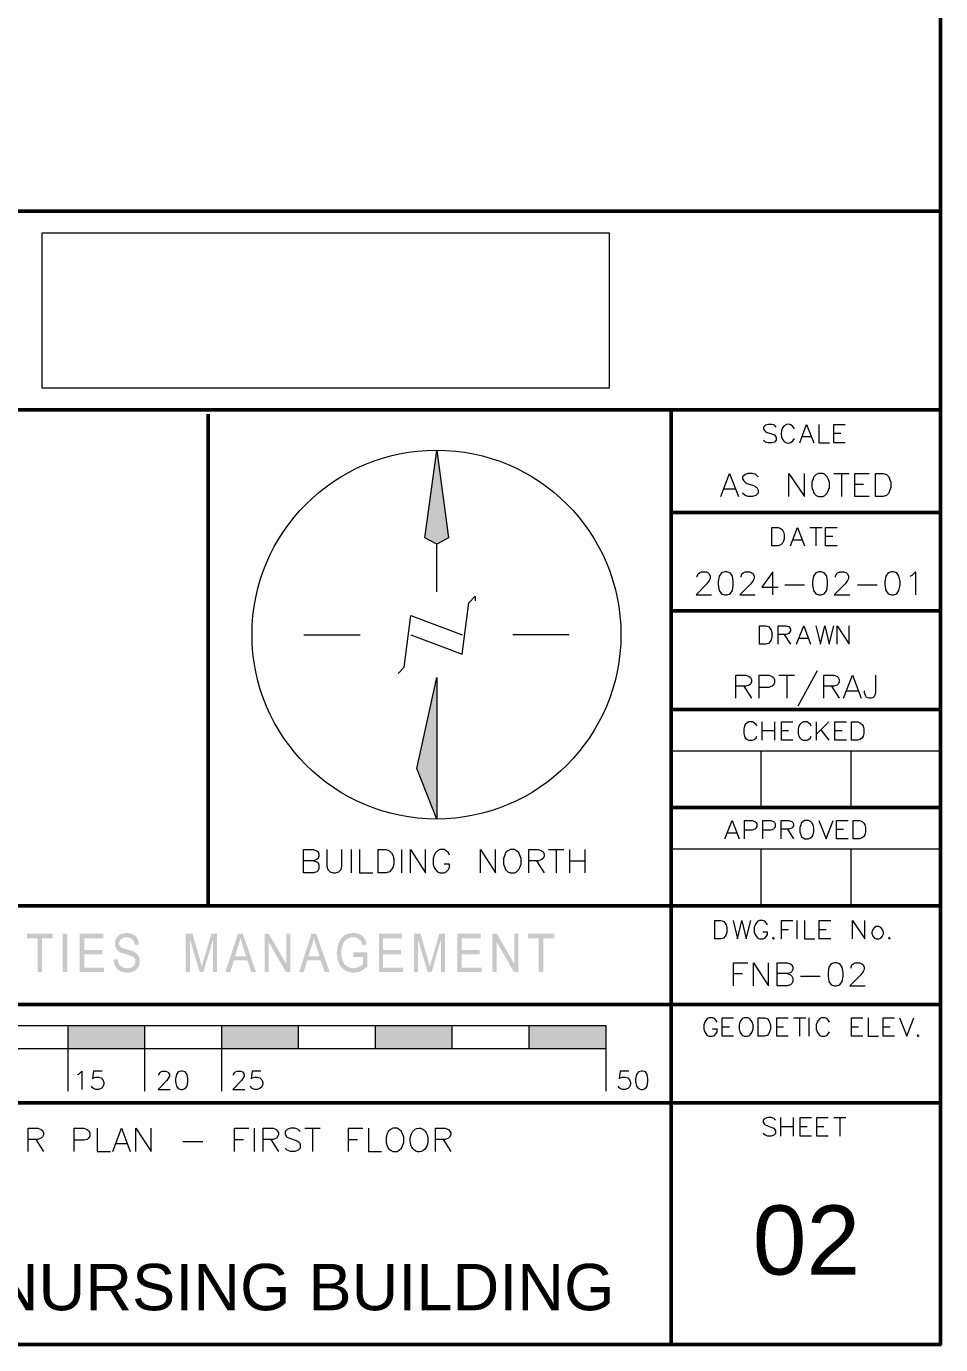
# Model space of a CAD drawing. Header units: millimetres. Extents: x 171 to 6612, y 356 to 4695.
# Drawn here: x 5898 to 6612, y 356 to 1385 of the extents above; entities that cross this region are included whole.
import ezdxf

# ---------------------------------------------------------------- set-up
doc = ezdxf.new("R2010")
doc.units = ezdxf.units.MM
doc.layers.add('walls', color=7, linetype='Continuous')
doc.styles.add('PDF ArialMT', font='arial.ttf')

msp = doc.modelspace()

# ---------------------------------------------------------------- hatches: boundary and pattern name
at = {"layer": 'walls', "transparency": 33554559}
for points in [[(5906.7, 647.2), (5906.7, 673.6), (5898.3, 673.6), (5898.3, 677.1), (5918.4, 677.1), (5918.4, 673.6), (5910, 673.6), (5910, 647.2)], [(5939.6, 647.2), (5939.6, 677.1), (5958.1, 677.1), (5958.1, 673.6), (5943.1, 673.6), (5943.1, 664.5), (5957.2, 664.5), (5957.2, 661), (5943.1, 661), (5943.1, 650.7), (5958.6, 650.7), (5958.6, 647.2)], [(5966.1, 656.8), (5969.3, 657.3), (5969.3, 656.8), (5969.3, 656.3), (5969.6, 655.9), (5969.6, 655.4), (5969.8, 655.2), (5969.8, 654.7), (5970, 654.4), (5970, 654), (5970.3, 653.7), (5970.3, 653.5), (5970.5, 653.3), (5970.7, 653), (5971, 652.6), (5971.2, 652.3), (5971.4, 652.1), (5971.7, 651.9), (5972.2, 651.6), (5972.4, 651.4), (5972.9, 651.2), (5972.9, 651.2), (5973.3, 650.9), (5973.6, 650.9), (5973.8, 650.7), (5974.3, 650.7), (5974.5, 650.5), (5975, 650.5), (5975.2, 650.5), (5975.7, 650.5), (5975.9, 650.2), (5976.4, 650.2), (5976.6, 650.2), (5976.8, 650.2), (5977.3, 650.2), (5977.5, 650.2), (5978, 650.2), (5978.2, 650.5), (5978.7, 650.5), (5978.9, 650.5), (5979.4, 650.7), (5979.6, 650.7), (5979.9, 650.9), (5980.3, 650.9), (5980.6, 651.2), (5981, 651.4), (5981.3, 651.6), (5981.5, 651.9), (5981.7, 652.1), (5982, 652.3), (5982.2, 652.6), (5982.4, 652.8), (5982.7, 653.3), (5982.9, 653.5), (5982.9, 654), (5983.1, 654.2), (5983.1, 654.7), (5983.1, 655.2), (5983.1, 655.4), (5983.1, 655.9), (5983.1, 656.3), (5983.1, 656.6), (5982.9, 657), (5982.7, 657.3), (5982.7, 657.7), (5982.4, 658), (5982.2, 658.2), (5982, 658.4), (5981.7, 658.7), (5981.5, 658.9), (5981.3, 659.1), (5980.8, 659.4), (5980.6, 659.4), (5980.1, 659.6), (5980.1, 659.6), (5979.9, 659.8), (5979.6, 659.8), (5979.4, 660.1), (5979.2, 660.1), (5978.7, 660.1), (5978.5, 660.3), (5978, 660.3), (5977.8, 660.5), (5977.3, 660.5), (5976.8, 660.8), (5976.4, 661), (5975.9, 661), (5975.7, 661), (5975.2, 661.2), (5974.7, 661.5), (5974.3, 661.5), (5973.8, 661.7), (5973.6, 661.7), (5973.1, 661.9), (5972.9, 661.9), (5972.4, 662.2), (5972.2, 662.2), (5971.9, 662.4), (5971.7, 662.4), (5971.2, 662.6), (5971, 662.6), (5971, 662.9), (5970.7, 662.9), (5970.3, 663.1), (5970, 663.3), (5969.8, 663.6), (5969.6, 663.8), (5969.1, 664.3), (5968.9, 664.5), (5968.6, 664.7), (5968.4, 665), (5968.2, 665.2), (5968.2, 665.7), (5967.9, 665.7), (5967.9, 666.1), (5967.7, 666.4), (5967.5, 666.8), (5967.5, 667.3), (5967.2, 667.5), (5967.2, 668), (5967.2, 668.5), (5967.2, 668.7), (5967, 669.2), (5967, 669.4), (5967, 669.9), (5967.2, 670.4), (5967.2, 670.6), (5967.2, 671.1), (5967.2, 671.5), (5967.5, 671.8), (5967.5, 672.2), (5967.7, 672.7), (5967.9, 672.9), (5967.9, 673.4), (5968.2, 673.6), (5968.2, 673.6), (5968.4, 674.1), (5968.6, 674.3), (5968.9, 674.6), (5969.1, 675), (5969.3, 675.3), (5969.6, 675.5), (5969.8, 675.7), (5970, 676), (5970.5, 676.2), (5970.7, 676.4), (5971, 676.7), (5971.4, 676.7), (5971.7, 676.9), (5971.9, 676.9), (5972.4, 677.1), (5972.6, 677.1), (5973.1, 677.4), (5973.3, 677.4), (5973.8, 677.6), (5974, 677.6), (5974.5, 677.6), (5974.7, 677.6), (5975.2, 677.6), (5975.4, 677.8), (5975.9, 677.8), (5976.1, 677.8), (5976.4, 677.8), (5976.8, 677.8), (5977.3, 677.6), (5977.5, 677.6), (5978, 677.6), (5978.2, 677.6), (5978.7, 677.6), (5978.9, 677.4), (5979.4, 677.4), (5979.6, 677.1), (5979.9, 677.1), (5980.3, 677.1), (5980.6, 676.9), (5980.8, 676.7), (5981, 676.7), (5981.5, 676.4), (5981.7, 676.2), (5982, 676.2), (5982.4, 676), (5982.7, 675.7), (5982.9, 675.5), (5983.1, 675.3), (5983.4, 674.8), (5983.6, 674.6), (5983.8, 674.3), (5984.1, 674.1), (5984.3, 673.6), (5984.3, 673.6), (5984.5, 673.2), (5984.8, 672.9), (5985, 672.5), (5985, 672), (5985.3, 671.8), (5985.3, 671.3), (5985.5, 671.1), (5985.5, 670.6), (5985.5, 670.1), (5985.5, 669.7), (5985.7, 669.4), (5985.7, 669), (5985.7, 668.7), (5982.4, 668.5), (5982.4, 669), (5982.2, 669.4), (5982.2, 669.9), (5982.2, 670.1), (5982, 670.6), (5982, 671.1), (5981.7, 671.3), (5981.5, 671.8), (5981.3, 672), (5981, 672.2), (5981, 672.5), (5980.8, 672.7), (5980.6, 672.7), (5980.3, 672.9), (5980.1, 673.2), (5979.9, 673.4), (5979.6, 673.6), (5979.4, 673.6), (5979.2, 673.9), (5978.7, 673.9), (5978.5, 674.1), (5978, 674.1), (5977.8, 674.1), (5977.3, 674.1), (5976.8, 674.3), (5976.6, 674.3), (5976.1, 674.3), (5975.9, 674.3), (5975.4, 674.3), (5975, 674.1), (5974.5, 674.1), (5974.3, 674.1), (5973.8, 674.1), (5973.6, 673.9), (5973.1, 673.9), (5972.9, 673.6), (5972.6, 673.6), (5972.4, 673.4), (5972.2, 673.2), (5971.9, 672.9), (5971.7, 672.9), (5971.4, 672.7), (5971.2, 672.5), (5971, 672), (5970.7, 671.8), (5970.7, 671.3), (5970.5, 671.1), (5970.5, 670.6), (5970.3, 670.4), (5970.3, 669.9), (5970.3, 669.7), (5970.3, 669.4), (5970.5, 669), (5970.5, 668.5), (5970.7, 668.3), (5970.7, 667.8), (5971, 667.5), (5971.2, 667.3), (5971.4, 667.1), (5971.4, 666.8), (5971.7, 666.8), (5971.9, 666.6), (5972.2, 666.6), (5972.4, 666.4), (5972.6, 666.4), (5972.9, 666.1), (5973.1, 665.9), (5973.6, 665.9), (5973.8, 665.7), (5974.3, 665.7), (5974.7, 665.4), (5975.2, 665.2), (5975.7, 665.2), (5976.1, 665), (5976.4, 665), (5976.8, 664.7), (5977.3, 664.7), (5977.8, 664.5), (5978.2, 664.5), (5978.7, 664.3), (5979.2, 664.3), (5979.4, 664), (5979.9, 664), (5980.1, 663.8), (5980.3, 663.8), (5980.8, 663.6), (5981, 663.6), (5981.3, 663.3), (5981.5, 663.3), (5981.7, 663.1), (5982, 663.1), (5982, 663.1), (5982.4, 662.9), (5982.7, 662.6), (5983.1, 662.4), (5983.4, 662.2), (5983.6, 661.9), (5984.1, 661.7), (5984.3, 661.5), (5984.5, 661.2), (5984.8, 661), (5985, 660.5), (5985.3, 660.3), (5985.3, 660.1), (5985.5, 660.1), (5985.5, 659.6), (5985.7, 659.4), (5986, 658.9), (5986, 658.7), (5986.2, 658.2), (5986.2, 657.7), (5986.2, 657.5), (5986.4, 657), (5986.4, 656.6), (5986.4, 656.1), (5986.4, 655.9), (5986.4, 655.6), (5986.4, 655.4), (5986.4, 654.9), (5986.4, 654.4), (5986.2, 654.2), (5986.2, 653.7), (5986.2, 653.3), (5986, 653), (5986, 652.6), (5985.7, 652.1), (5985.5, 651.9), (5985.5, 651.4), (5985.3, 651.2), (5985, 650.9), (5984.8, 650.5), (5984.5, 650.2), (5984.5, 650), (5984.1, 649.8), (5983.8, 649.3), (5983.6, 649.1), (5983.4, 648.8), (5983.1, 648.6), (5982.9, 648.4), (5982.4, 648.1), (5982.2, 648.1), (5982, 647.9), (5981.5, 647.7), (5981.3, 647.7), (5981, 647.4), (5980.6, 647.4), (5980.3, 647.2), (5980.1, 647.2), (5979.6, 647), (5979.4, 647), (5978.9, 647), (5978.7, 646.7), (5978.2, 646.7), (5978, 646.7), (5977.5, 646.7), (5977.3, 646.7), (5977.1, 646.7), (5976.6, 646.7), (5976.1, 646.7), (5975.9, 646.7), (5975.4, 646.7), (5975, 646.7), (5974.7, 647), (5974.3, 647), (5974, 647), (5973.6, 647), (5973.3, 647.2), (5973.1, 647.2), (5972.6, 647.4), (5972.4, 647.4), (5972.2, 647.4), (5971.7, 647.7), (5971.4, 647.9), (5971.2, 647.9), (5971, 648.1), (5970.5, 648.4), (5970.3, 648.6), (5970, 648.6), (5969.6, 648.8), (5969.3, 649.1), (5969.1, 649.3), (5968.9, 649.8), (5968.6, 650), (5968.4, 650.2), (5968.2, 650.5), (5967.9, 650.9), (5967.7, 651.2), (5967.5, 651.4), (5967.5, 651.9), (5967.2, 652.1), (5967, 652.6), (5966.8, 652.8), (5966.8, 653.3), (5966.5, 653.7), (5966.5, 654), (5966.5, 654.4), (5966.3, 654.9), (5966.3, 655.2), (5966.3, 655.6), (5966.1, 656.1), (5966.1, 656.6), (5966.1, 656.8)], [(6022.4, 647.2), (6022.4, 677.1), (6027.6, 677.1), (6033.7, 656.1), (6033.7, 655.4), (6033.9, 654.9), (6034.1, 654.4), (6034.1, 654), (6034.4, 653.7), (6034.4, 653.3), (6034.6, 652.8), (6034.6, 652.6), (6034.6, 652.1), (6034.8, 651.9), (6034.8, 651.6), (6034.8, 651.6), (6034.8, 651.9), (6035.1, 652.1), (6035.1, 652.3), (6035.1, 652.8), (6035.3, 653), (6035.3, 653.5), (6035.5, 654), (6035.5, 654.4), (6035.8, 654.9), (6035.8, 655.4), (6036, 655.9), (6036.2, 656.3), (6036.2, 656.3), (6042.3, 677.1), (6046.8, 677.1), (6046.8, 647.2), (6043.5, 647.2), (6043.5, 672.5), (6036.2, 647.2), (6033.2, 647.2), (6025.7, 672.7), (6025.7, 647.2)], [(6084, 647.2), (6084, 677.1), (6087.2, 677.1), (6100.8, 653.7), (6100.8, 677.1), (6104.1, 677.1), (6104.1, 647.2), (6100.6, 647.2), (6087, 670.8), (6087, 647.2)], [(6153.2, 658.9), (6153.2, 662.6), (6164, 662.6), (6164, 651.4), (6163.7, 651.2), (6163.5, 650.9), (6163, 650.7), (6162.8, 650.5), (6162.6, 650.2), (6162.3, 650), (6161.9, 649.8), (6161.6, 649.5), (6161.4, 649.3), (6160.9, 649.1), (6160.7, 648.8), (6160.5, 648.6), (6160, 648.6), (6159.8, 648.4), (6159.5, 648.1), (6159.1, 648.1), (6158.8, 647.9), (6158.6, 647.7), (6158.1, 647.7), (6157.9, 647.4), (6157.4, 647.4), (6157.2, 647.2), (6157, 647.2), (6156.5, 647.2), (6156.3, 647), (6155.8, 647), (6155.5, 647), (6155.1, 646.7), (6154.8, 646.7), (6154.4, 646.7), (6154.1, 646.7), (6153.7, 646.7), (6153.4, 646.7), (6153, 646.7), (6152.7, 646.7), (6152.3, 646.7), (6152, 646.7), (6151.6, 646.7), (6151.3, 647), (6150.9, 647), (6150.6, 647), (6150.2, 647.2), (6149.9, 647.2), (6149.5, 647.2), (6149.2, 647.4), (6149, 647.4), (6148.5, 647.7), (6148.3, 647.7), (6147.8, 647.9), (6147.6, 648.1), (6147.4, 648.1), (6147.1, 648.4), (6146.7, 648.6), (6146.7, 648.6), (6146.4, 648.8), (6146, 649.1), (6145.7, 649.3), (6145.5, 649.5), (6145, 649.8), (6144.8, 650), (6144.6, 650.2), (6144.3, 650.5), (6144.1, 650.7), (6143.9, 650.9), (6143.6, 651.4), (6143.4, 651.6), (6143.2, 651.9), (6142.9, 652.3), (6142.7, 652.6), (6142.5, 653), (6142.5, 653.3), (6142.2, 653.7), (6142, 654), (6142, 654), (6141.7, 654.4), (6141.7, 654.9), (6141.5, 655.2), (6141.5, 655.6), (6141.3, 655.9), (6141.3, 656.3), (6141, 656.8), (6141, 657), (6140.8, 657.5), (6140.8, 658), (6140.8, 658.2), (6140.6, 658.7), (6140.6, 659.1), (6140.6, 659.4), (6140.6, 659.8), (6140.6, 660.3), (6140.3, 660.8), (6140.3, 661.2), (6140.3, 661.7), (6140.3, 661.9), (6140.3, 662.2), (6140.3, 662.6), (6140.3, 662.9), (6140.3, 663.3), (6140.6, 663.8), (6140.6, 664.3), (6140.6, 664.5), (6140.6, 665), (6140.6, 665.4), (6140.8, 665.9), (6140.8, 666.1), (6140.8, 666.6), (6141, 667.1), (6141, 667.3), (6141, 667.8), (6141.3, 668.3), (6141.3, 668.5), (6141.5, 669), (6141.5, 669.4), (6141.7, 669.7), (6142, 670.1), (6142, 670.4), (6142.2, 670.6), (6142.2, 671.1), (6142.5, 671.5), (6142.7, 671.8), (6142.9, 672.2), (6143.2, 672.5), (6143.4, 672.7), (6143.6, 673.2), (6143.6, 673.4), (6143.9, 673.6), (6144.3, 674.1), (6144.6, 674.3), (6144.8, 674.6), (6145, 674.8), (6145.3, 675), (6145.5, 675.3), (6145.7, 675.5), (6146.2, 675.7), (6146.4, 676), (6146.4, 676), (6146.7, 676.2), (6147.1, 676.2), (6147.4, 676.4), (6147.6, 676.7), (6148.1, 676.7), (6148.3, 676.9), (6148.5, 676.9), (6149, 677.1), (6149.2, 677.1), (6149.7, 677.4), (6149.9, 677.4), (6150.2, 677.4), (6150.6, 677.6), (6150.9, 677.6), (6151.3, 677.6), (6151.8, 677.6), (6152, 677.6), (6152.5, 677.8), (6152.7, 677.8), (6153.2, 677.8), (6153.4, 677.8), (6153.9, 677.8), (6154.4, 677.6), (6154.6, 677.6), (6155.1, 677.6), (6155.3, 677.6), (6155.8, 677.6), (6156, 677.4), (6156.5, 677.4), (6156.7, 677.4), (6157, 677.1), (6157.4, 677.1), (6157.7, 676.9), (6158.1, 676.9), (6158.1, 676.7), (6158.6, 676.4), (6158.8, 676.4), (6159.3, 676.2), (6159.5, 676), (6159.8, 675.7), (6160.2, 675.5), (6160.5, 675.3), (6160.7, 675), (6160.9, 674.8), (6161.2, 674.6), (6161.4, 674.1), (6161.6, 673.9), (6161.6, 673.9), (6161.9, 673.4), (6162.1, 673.2), (6162.3, 672.9), (6162.3, 672.5), (6162.6, 672.2), (6162.8, 671.8), (6162.8, 671.5), (6163, 671.1), (6163, 670.6), (6163.3, 670.4), (6163.3, 669.9), (6163.5, 669.4), (6163.5, 669), (6163.7, 669), (6160.5, 667.8), (6160.5, 668.3), (6160.2, 668.7), (6160.2, 669.2), (6160, 669.7), (6160, 669.9), (6159.8, 670.4), (6159.5, 670.6), (6159.5, 671.1), (6159.3, 671.3), (6159.1, 671.5), (6159.1, 671.8), (6158.8, 672), (6158.6, 672.2), (6158.1, 672.5), (6157.9, 672.7), (6157.7, 672.9), (6157.4, 673.2), (6157, 673.4), (6156.7, 673.6), (6156.5, 673.6), (6156, 673.9), (6155.8, 673.9), (6155.3, 674.1), (6155.1, 674.1), (6154.8, 674.3), (6154.4, 674.3), (6154.1, 674.3), (6153.7, 674.3), (6153.2, 674.3), (6153.2, 674.3), (6152.7, 674.3), (6152.5, 674.3), (6152, 674.3), (6151.6, 674.3), (6151.3, 674.1), (6150.9, 674.1), (6150.6, 674.1), (6150.4, 673.9), (6149.9, 673.9), (6149.7, 673.9), (6149.5, 673.6), (6149.2, 673.6), (6148.8, 673.4), (6148.5, 673.2), (6148.3, 672.9), (6147.8, 672.7), (6147.6, 672.5), (6147.4, 672.2), (6147.1, 672), (6146.9, 671.8), (6146.7, 671.5), (6146.4, 671.3), (6146.2, 671.1), (6146, 670.6), (6145.7, 670.4), (6145.7, 670.1), (6145.5, 669.7), (6145.3, 669.4), (6145, 669), (6145, 668.5), (6144.8, 668.5), (6144.8, 668), (6144.6, 667.5), (6144.6, 667.3), (6144.3, 666.8), (6144.3, 666.4), (6144.3, 666.1), (6144.1, 665.7), (6144.1, 665.2), (6144.1, 665), (6144.1, 664.5), (6143.9, 664), (6143.9, 663.6), (6143.9, 663.1), (6143.9, 662.9), (6143.9, 662.4), (6143.9, 661.9), (6143.9, 661.5), (6143.9, 661), (6143.9, 660.5), (6144.1, 660.1), (6144.1, 659.6), (6144.1, 659.1), (6144.1, 658.9), (6144.3, 658.4), (6144.3, 658), (6144.3, 657.7), (6144.6, 657.3), (6144.6, 657), (6144.8, 656.6), (6144.8, 656.3), (6145, 655.9), (6145, 655.6), (6145.3, 655.2), (6145.5, 654.9), (6145.7, 654.4), (6145.7, 654.2), (6146, 654), (6146.2, 653.5), (6146.4, 653.3), (6146.7, 653), (6146.9, 652.8), (6147.4, 652.6), (6147.6, 652.3), (6147.8, 652.1), (6148.1, 651.9), (6148.5, 651.6), (6148.5, 651.6), (6148.8, 651.4), (6149.2, 651.2), (6149.5, 651.2), (6149.7, 650.9), (6150.2, 650.9), (6150.4, 650.7), (6150.9, 650.7), (6151.1, 650.5), (6151.6, 650.5), (6151.8, 650.5), (6152, 650.5), (6152.5, 650.2), (6152.7, 650.2), (6153.2, 650.2), (6153.2, 650.2), (6153.7, 650.2), (6153.9, 650.2), (6154.4, 650.5), (6154.6, 650.5), (6155.1, 650.5), (6155.3, 650.5), (6155.8, 650.7), (6156, 650.7), (6156.3, 650.9), (6156.7, 650.9), (6157, 651.2), (6157.4, 651.2), (6157.4, 651.4), (6157.9, 651.4), (6158.4, 651.6), (6158.6, 651.9), (6159.1, 652.1), (6159.3, 652.3), (6159.5, 652.6), (6160, 652.8), (6160.2, 652.8), (6160.5, 653), (6160.7, 653.3), (6160.7, 653.5), (6160.7, 658.9)], [(6173.1, 647.2), (6173.1, 677.1), (6191.3, 677.1), (6191.3, 673.6), (6176.4, 673.6), (6176.4, 664.5), (6190.4, 664.5), (6190.4, 661), (6176.4, 661), (6176.4, 650.7), (6192, 650.7), (6192, 647.2)], [(6200.5, 647.2), (6200.5, 677.1), (6205.6, 677.1), (6211.7, 656.1), (6211.7, 655.4), (6211.9, 654.9), (6211.9, 654.4), (6212.2, 654), (6212.2, 653.7), (6212.4, 653.3), (6212.4, 652.8), (6212.6, 652.6), (6212.6, 652.1), (6212.6, 651.9), (6212.9, 651.6), (6212.9, 651.6), (6212.9, 651.9), (6213.1, 652.1), (6213.1, 652.3), (6213.1, 652.8), (6213.3, 653), (6213.3, 653.5), (6213.6, 654), (6213.6, 654.4), (6213.8, 654.9), (6213.8, 655.4), (6214, 655.9), (6214.3, 656.3), (6214.3, 656.3), (6220.3, 677.1), (6224.8, 677.1), (6224.8, 647.2), (6221.5, 647.2), (6221.5, 672.5), (6214.3, 647.2), (6211.2, 647.2), (6203.7, 672.7), (6203.7, 647.2)], [(6234.4, 647.2), (6234.4, 677.1), (6252.6, 677.1), (6252.6, 673.6), (6237.7, 673.6), (6237.7, 664.5), (6251.7, 664.5), (6251.7, 661), (6237.7, 661), (6237.7, 650.7), (6253.3, 650.7), (6253.3, 647.2)], [(6261.8, 647.2), (6261.8, 677.1), (6265.3, 677.1), (6278.8, 653.7), (6278.8, 677.1), (6281.9, 677.1), (6281.9, 647.2), (6278.6, 647.2), (6265, 670.8), (6265, 647.2)], [(6298, 647.2), (6298, 673.6), (6289.6, 673.6), (6289.6, 677.1), (6310, 677.1), (6310, 673.6), (6301.5, 673.6), (6301.5, 647.2)]]:
    msp.add_hatch(color=256, dxfattribs=at).paths.add_polyline_path(points)
h = msp.add_hatch(color=256, dxfattribs=at)
h.paths.add_polyline_path([(6053.3, 647.2), (6063.1, 677.1), (6066.9, 677.1), (6077.2, 647.2), (6073.4, 647.2), (6070.4, 656.3), (6059.9, 656.3), (6057.1, 647.2)], flags=0)
h.paths.add_polyline_path([(6060.8, 659.6), (6069.5, 659.6), (6066.7, 667.8), (6066.7, 668.3), (6066.4, 668.7), (6066.4, 669.2), (6066.2, 669.7), (6066, 670.1), (6066, 670.6), (6065.7, 671.1), (6065.7, 671.3), (6065.5, 671.8), (6065.5, 672), (6065.5, 672.5), (6065.3, 672.9), (6065.3, 673.2), (6065, 673.4), (6065, 673.9), (6065, 674.1), (6064.8, 673.6), (6064.8, 673.4), (6064.8, 672.9), (6064.6, 672.5), (6064.6, 672), (6064.6, 671.8), (6064.3, 671.3), (6064.3, 670.8), (6064.1, 670.6), (6064.1, 670.1), (6064.1, 669.7), (6063.9, 669.2), (6063.9, 669), (6063.6, 668.5), (6063.6, 668.3)], flags=0)
h = msp.add_hatch(color=256, dxfattribs=at)
h.paths.add_polyline_path([(6110.9, 647.2), (6120.5, 677.1), (6124.2, 677.1), (6134.7, 647.2), (6130.8, 647.2), (6127.7, 656.3), (6117.2, 656.3), (6114.4, 647.2)], flags=0)
h.paths.add_polyline_path([(6118.1, 659.6), (6126.8, 659.6), (6124.2, 667.8), (6124, 668.3), (6123.7, 668.7), (6123.7, 669.2), (6123.5, 669.7), (6123.5, 670.1), (6123.3, 670.6), (6123.3, 671.1), (6123, 671.3), (6123, 671.8), (6122.8, 672), (6122.8, 672.5), (6122.6, 672.9), (6122.6, 673.2), (6122.6, 673.4), (6122.3, 673.9), (6122.3, 674.1), (6122.3, 673.6), (6122.1, 673.4), (6122.1, 672.9), (6122.1, 672.5), (6121.9, 672), (6121.9, 671.8), (6121.6, 671.3), (6121.6, 670.8), (6121.6, 670.6), (6121.4, 670.1), (6121.4, 669.7), (6121.2, 669.2), (6121.2, 669), (6120.9, 668.5), (6120.9, 668.3)], flags=0)

# ---------------------------------------------------------------- linework, layer by layer
at = {"layer": 'walls', "lineweight": 50}
for points in [[(6611.5, 356.4), (6611.7, 4694.6), (171.3, 4694.9), (171.3, 356.6)], [(6611.5, 1241.1), (5651.5, 1241.1), (5651.5, 356.4), (6611.5, 356.4)]]:
    msp.add_lwpolyline(points, close=True, dxfattribs=at)
for points in [[(5651.5, 1241.1), (6611.5, 1241.1)], [(5651.5, 1086.2), (6611.5, 1086.2)], [(6039.8, 1082.7), (6039.8, 698.9)], [(6401.4, 1086.2), (6401.4, 356.4)], [(6611.5, 1006), (6401.4, 1006)], [(6611.5, 929.3), (6401.4, 929.3)], [(6611.5, 852.3), (6401.4, 852.3)], [(6611.5, 775.6), (6401.4, 775.6)], [(6611.5, 698.9), (5651.5, 698.9)], [(6611.5, 621.9), (6401.4, 621.9), (5651.5, 621.9)], [(6611.5, 545.2), (5651.5, 545.2)]]:
    msp.add_lwpolyline(points, dxfattribs=at)
at = {"layer": 'walls', "color": 7, "lineweight": 5, "true_color": 0xfafafa}
msp.add_lwpolyline([(5910.2, 1103.1), (5910.2, 1224.2), (6352.8, 1224.2), (6352.8, 1103.1)], close=True, dxfattribs=at)
at = {"layer": 'walls', "lineweight": 9}
for points in [[(6483.3, 1072.7), (6481.9, 1074.1), (6479.8, 1074.8), (6477, 1074.8), (6474.9, 1074.1), (6473.5, 1072.7), (6473.5, 1071.3), (6474.2, 1069.9), (6474.9, 1069.2), (6476.3, 1068.5), (6480.5, 1067.1), (6481.9, 1066.6), (6482.6, 1065.9), (6483.3, 1064.5), (6483.3, 1062.4), (6481.9, 1061), (6479.8, 1060.3), (6477, 1060.3), (6474.9, 1061), (6473.5, 1062.4)], [(6501.8, 1060.3), (6507.1, 1074.8), (6512.8, 1060.3)], [(6516.7, 1074.8), (6516.7, 1060.3), (6524.9, 1060.3)], [(6537.3, 1060.3), (6528.4, 1060.3), (6528.4, 1074.8), (6537.3, 1074.8)], [(6503.6, 1065.2), (6510.7, 1065.2)], [(6528.4, 1067.8), (6533.8, 1067.8)], [(6494.5, 980), (6499.9, 994.3), (6505.5, 980)], [(6509.5, 994.3), (6519.1, 994.3)], [(6514.4, 994.3), (6514.4, 980)], [(6530.8, 980), (6521.9, 980), (6521.9, 994.3), (6530.8, 994.3)], [(6496.6, 984.7), (6503.4, 984.7)], [(6521.9, 987.5), (6527.5, 987.5)], [(6484.9, 903.3), (6484.9, 917.6), (6491, 917.6), (6493.1, 916.9), (6493.8, 916.2), (6494.5, 914.8), (6494.5, 913.6), (6493.8, 912.2), (6493.1, 911.5), (6491, 910.8), (6484.9, 910.8)], [(6499.2, 903.3), (6504.8, 917.6), (6510.2, 903.3)], [(6514.4, 917.6), (6517.9, 903.3), (6521.2, 917.6), (6524.7, 903.3), (6528.2, 917.6)], [(6530.8, 903.3), (6530.8, 917.6), (6540.4, 903.3), (6540.4, 917.6)], [(6489.6, 910.8), (6494.5, 903.3)], [(6501.3, 908), (6508.1, 908)], [(6468.3, 839.2), (6467.6, 840.4), (6466.2, 841.8), (6464.8, 842.5), (6462, 842.5), (6460.6, 841.8), (6459.2, 840.4), (6458.5, 839.2), (6458, 837.1), (6458, 833.6), (6458.5, 831.5), (6459.2, 830.1), (6460.6, 828.9), (6462, 828.2), (6464.8, 828.2), (6466.2, 828.9), (6467.6, 830.1), (6468.3, 831.5)], [(6472.3, 828.2), (6472.3, 842.5)], [(6472.3, 835.7), (6481.9, 835.7)], [(6481.9, 842.5), (6481.9, 828.2)], [(6496.4, 828.2), (6487.5, 828.2), (6487.5, 842.5), (6496.4, 842.5)], [(6487.5, 835.7), (6492.9, 835.7)], [(6510.7, 839.2), (6510, 840.4), (6508.6, 841.8), (6507.4, 842.5), (6504.6, 842.5), (6503.2, 841.8), (6501.8, 840.4), (6501.1, 839.2), (6500.4, 837.1), (6500.4, 833.6), (6501.1, 831.5), (6501.8, 830.1), (6503.2, 828.9), (6504.6, 828.2), (6507.4, 828.2), (6508.6, 828.9), (6510, 830.1), (6510.7, 831.5)], [(6514.9, 828.2), (6514.9, 842.5)], [(6524.5, 842.5), (6514.9, 832.9)], [(6518.1, 836.4), (6524.5, 828.2)], [(6538.3, 828.2), (6529.1, 828.2), (6529.1, 842.5), (6538.3, 842.5)], [(6529.1, 835.7), (6534.7, 835.7)], [(6611.5, 819.8), (6401.4, 819.8)], [(6471.4, 819.8), (6471.4, 775.6)], [(6541.5, 819.8), (6541.5, 775.6)], [(6443.3, 751.3), (6448.9, 765.5), (6454.3, 751.3)], [(6458.5, 751.3), (6458.5, 765.5), (6464.6, 765.5), (6466.7, 764.8), (6467.4, 764.1), (6468.1, 763), (6468.1, 760.9), (6467.4, 759.5), (6466.7, 758.8), (6464.6, 758), (6458.5, 758)], [(6473, 751.3), (6473, 765.5), (6479.1, 765.5), (6481.2, 764.8), (6481.9, 764.1), (6482.6, 763), (6482.6, 760.9), (6481.9, 759.5), (6481.2, 758.8), (6479.1, 758), (6473, 758)], [(6487.3, 751.3), (6487.3, 765.5), (6493.3, 765.5), (6495.5, 764.8), (6496.2, 764.1), (6496.9, 763), (6496.9, 761.6), (6496.2, 760.2), (6495.5, 759.5), (6493.3, 758.8), (6487.3, 758.8)], [(6516.7, 765.5), (6522.4, 751.3), (6527.7, 765.5)], [(6539.4, 751.3), (6530.5, 751.3), (6530.5, 765.5), (6539.4, 765.5)], [(6445.4, 755.9), (6452.4, 755.9)], [(6492.2, 758.8), (6496.9, 751.3)], [(6530.5, 758.8), (6535.9, 758.8)], [(6611.5, 743.1), (6401.4, 743.1)], [(6471.4, 743.1), (6471.4, 698.9)], [(6541.5, 743.1), (6541.5, 698.9)], [(6449.6, 687.6), (6453.1, 673.1), (6456.6, 687.6), (6459.9, 673.1), (6463.4, 687.6)], [(6476.5, 684.1), (6475.8, 685.5), (6474.4, 686.9), (6473, 687.6), (6470.2, 687.6), (6469, 686.9), (6467.6, 685.5), (6466.9, 684.1), (6466.2, 682), (6466.2, 678.5), (6466.9, 676.6), (6467.6, 675.2), (6469, 673.8), (6470.2, 673.1), (6473, 673.1), (6474.4, 673.8), (6475.8, 675.2), (6476.5, 676.6), (6476.5, 678.5), (6473, 678.5)], [(6487.5, 673.1), (6487.5, 687.6), (6496.4, 687.6)], [(6487.5, 680.6), (6492.9, 680.6)], [(6499.7, 673.1), (6499.7, 687.6)], [(6505.3, 687.6), (6505.3, 673.1), (6513.5, 673.1)], [(6525.9, 673.1), (6517, 673.1), (6517, 687.6), (6525.9, 687.6)], [(6517, 680.6), (6522.4, 680.6)], [(6542.9, 673.1), (6542.9, 687.6), (6552.5, 673.1), (6552.5, 687.6)], [(6481.2, 674.5), (6480.5, 673.8), (6481.2, 673.1), (6481.9, 673.8)], [(6571.7, 674.5), (6571, 673.8), (6571.7, 673.1), (6572.4, 673.8)], [(6437.2, 608.1), (6436.5, 609.5), (6435.1, 610.9), (6433.7, 611.6), (6430.9, 611.6), (6429.5, 610.9), (6428.3, 609.5), (6427.6, 608.1), (6426.9, 606), (6426.9, 602.7), (6427.6, 600.6), (6428.3, 599.2), (6429.5, 597.8), (6430.9, 597.1), (6433.7, 597.1), (6435.1, 597.8), (6436.5, 599.2), (6437.2, 600.6), (6437.2, 602.7), (6433.7, 602.7)], [(6450.1, 597.1), (6441.2, 597.1), (6441.2, 611.6), (6450.1, 611.6)], [(6492.6, 597.1), (6483.8, 597.1), (6483.8, 611.6), (6492.6, 611.6)], [(6496.9, 611.6), (6506.4, 611.6)], [(6501.5, 611.6), (6501.5, 597.1)], [(6509, 597.1), (6509, 611.6)], [(6524.9, 608.1), (6524.2, 609.5), (6522.8, 610.9), (6521.4, 611.6), (6518.6, 611.6), (6517.4, 610.9), (6516, 609.5), (6515.3, 608.1), (6514.6, 606), (6514.6, 602.7), (6515.3, 600.6), (6516, 599.2), (6517.4, 597.8), (6518.6, 597.1), (6521.4, 597.1), (6522.8, 597.8), (6524.2, 599.2), (6524.9, 600.6)], [(6550.9, 597.1), (6542, 597.1), (6542, 611.6), (6550.9, 611.6)], [(6555.1, 611.6), (6555.1, 597.1), (6563.3, 597.1)], [(6575.7, 597.1), (6566.8, 597.1), (6566.8, 611.6), (6575.7, 611.6)], [(6579.7, 611.6), (6585.3, 597.1), (6590.7, 611.6)], [(5750.2, 554.3), (5750.2, 605.5), (6350.2, 605.5), (6350.2, 554.3)], [(5930.3, 605.5), (5930.3, 554.3)], [(5990.2, 605.5), (5990.2, 554.3)], [(6050.3, 605.5), (6050.3, 554.3)], [(6110.2, 605.5), (6110.2, 587.5)], [(6170.3, 605.5), (6170.3, 587.5)], [(6230.2, 605.5), (6230.2, 587.5)], [(6290.3, 605.5), (6290.3, 587.5)], [(6441.2, 604.6), (6446.8, 604.6)], [(6483.8, 604.6), (6489.1, 604.6)], [(6542, 604.6), (6547.6, 604.6)], [(6566.8, 604.6), (6572.2, 604.6)], [(6594.2, 598.5), (6593.5, 597.8), (6594.2, 597.1), (6594.9, 597.8)], [(5750.2, 587.5), (6350.2, 587.5)], [(5937.8, 567.2), (5939.2, 567.9), (5941.1, 570), (5941.1, 555.7)], [(5957, 570), (5950.2, 570), (5949.5, 563.9), (5950.2, 564.6), (5952.1, 565.3), (5954.2, 565.3), (5956.3, 564.6), (5957.7, 563.2), (5958.4, 561.1), (5958.4, 559.7), (5957.7, 557.6), (5956.3, 556.4), (5954.2, 555.7), (5952.1, 555.7), (5950.2, 556.4), (5949.5, 556.9), (5948.8, 558.3)], [(6001.4, 566.7), (6001.4, 567.2), (6002.1, 568.6), (6002.8, 569.3), (6004, 570), (6006.8, 570), (6008.2, 569.3), (6008.9, 568.6), (6009.6, 567.2), (6009.6, 566), (6008.9, 564.6), (6007.5, 562.5), (6000.7, 555.7), (6010.3, 555.7)], [(6059.7, 566.7), (6059.7, 567.2), (6060.4, 568.6), (6061.1, 569.3), (6062.5, 570), (6065.3, 570), (6066.7, 569.3), (6067.1, 568.6), (6067.9, 567.2), (6067.9, 566), (6067.1, 564.6), (6066, 562.5), (6059, 555.7), (6068.6, 555.7)], [(6081, 570), (6074.2, 570), (6073.5, 563.9), (6074.2, 564.6), (6076.3, 565.3), (6078.1, 565.3), (6080.2, 564.6), (6081.7, 563.2), (6082.4, 561.1), (6082.4, 559.7), (6081.7, 557.6), (6080.2, 556.4), (6078.1, 555.7), (6076.3, 555.7), (6074.2, 556.4), (6073.5, 556.9), (6072.8, 558.3)], [(6368.2, 570), (6361.4, 570), (6360.7, 563.9), (6361.4, 564.6), (6363.3, 565.3), (6365.4, 565.3), (6367.5, 564.6), (6368.9, 563.2), (6369.6, 561.1), (6369.6, 559.7), (6368.9, 557.6), (6367.5, 556.4), (6365.4, 555.7), (6363.3, 555.7), (6361.4, 556.4), (6360.7, 556.9), (6360, 558.3)], [(6482.8, 531.6), (6481.4, 533), (6479.3, 533.7), (6476.7, 533.7), (6474.6, 533), (6473.2, 531.6), (6473.2, 530.2), (6473.9, 528.8), (6474.6, 528.1), (6476, 527.4), (6480, 526), (6481.4, 525.3), (6482.1, 524.6), (6482.8, 523.4), (6482.8, 521.3), (6481.4, 519.9), (6479.3, 519.2), (6476.7, 519.2), (6474.6, 519.9), (6473.2, 521.3)], [(6487, 519.2), (6487, 533.7)], [(6487, 526.7), (6496.6, 526.7)], [(6496.6, 533.7), (6496.6, 519.2)], [(6510.9, 519.2), (6502, 519.2), (6502, 533.7), (6510.9, 533.7)], [(6502, 526.7), (6507.6, 526.7)], [(6524, 519.2), (6515.1, 519.2), (6515.1, 533.7), (6524, 533.7)], [(6515.1, 526.7), (6520.5, 526.7)], [(6528.2, 533.7), (6537.8, 533.7)], [(6532.9, 533.7), (6532.9, 519.2)]]:
    msp.add_lwpolyline(points, dxfattribs=at)
at = {"layer": 'walls', "lineweight": 20}
for points in [[(6218.3, 944), (6218.3, 981.4), (6209.1, 986.1), (6218.3, 1054.4), (6227.4, 986.1), (6218.3, 981.4)], [(6440, 1018.4), (6446.8, 1036.4), (6453.8, 1018.4)], [(6469.3, 1033.8), (6467.4, 1035.7), (6464.8, 1036.4), (6461.5, 1036.4), (6459, 1035.7), (6457.1, 1033.8), (6457.1, 1032.2), (6458, 1030.6), (6459, 1029.6), (6460.6, 1028.7), (6465.7, 1027.1), (6467.4, 1026.1), (6468.3, 1025.4), (6469.3, 1023.5), (6469.3, 1021), (6467.4, 1019.3), (6464.8, 1018.4), (6461.5, 1018.4), (6459, 1019.3), (6457.1, 1021)], [(6493.1, 1018.4), (6493.1, 1036.4), (6505.3, 1018.4), (6505.3, 1036.4)], [(6528.2, 1036.4), (6540.4, 1036.4)], [(6534.3, 1036.4), (6534.3, 1018.4)], [(6555.8, 1018.4), (6544.6, 1018.4), (6544.6, 1036.4), (6555.8, 1036.4)], [(6442.6, 1024.5), (6451.2, 1024.5)], [(6544.6, 1028), (6551.4, 1028)], [(6421.5, 955.5), (6421.5, 956.2), (6422.5, 958), (6423.4, 958.8), (6425, 959.7), (6428.6, 959.7), (6430.2, 958.8), (6431.1, 958), (6431.8, 956.2), (6431.8, 954.5), (6431.1, 952.9), (6429.3, 950.3), (6420.8, 941.7), (6432.8, 941.7)], [(6455.9, 955.5), (6455.9, 956.2), (6456.6, 958), (6457.6, 958.8), (6459.2, 959.7), (6462.7, 959.7), (6464.3, 958.8), (6465.3, 958), (6466.2, 956.2), (6466.2, 954.5), (6465.3, 952.9), (6463.6, 950.3), (6455, 941.7), (6466.9, 941.7)], [(6480.7, 941.7), (6480.7, 959.7), (6472.1, 947.8), (6484.9, 947.8)], [(6529.6, 955.5), (6529.6, 956.2), (6530.5, 958), (6531.2, 958.8), (6533.1, 959.7), (6536.4, 959.7), (6538.3, 958.8), (6539, 958), (6539.9, 956.2), (6539.9, 954.5), (6539, 952.9), (6537.3, 950.3), (6528.7, 941.7), (6540.8, 941.7)], [(6587.8, 956.2), (6589.5, 957.1), (6592.1, 959.7), (6592.1, 941.7)], [(6490.1, 949.4), (6505.5, 949.4)], [(6546.7, 949.4), (6562.1, 949.4)], [(6198.1, 910.6), (6238.1, 895.4), (6243.3, 935.6), (6248.2, 940.7), (6248.2, 937)], [(6188.1, 880.4), (6193, 885.3), (6198.1, 925.5), (6238.1, 910.6)], [(6114.6, 910.6), (6158.6, 910.6)], [(6321.7, 910.6), (6277.7, 910.6)], [(6451.9, 861), (6451.9, 879), (6459.7, 879), (6462.2, 878), (6463.2, 877.1), (6464.1, 875.5), (6464.1, 873.8), (6463.2, 872), (6462.2, 871.3), (6459.7, 870.3), (6451.9, 870.3)], [(6470, 861), (6470, 879), (6477.7, 879), (6480.2, 878), (6481.2, 877.1), (6482.1, 875.5), (6482.1, 872.9), (6481.2, 871.3), (6480.2, 870.3), (6477.7, 869.4), (6470, 869.4)], [(6485.4, 879), (6497.6, 879)], [(6491.5, 879), (6491.5, 861)], [(6515.3, 882.3), (6500.1, 854.9)], [(6520.5, 861), (6520.5, 879), (6528.2, 879), (6530.8, 878), (6531.7, 877.1), (6532.6, 875.5), (6532.6, 873.8), (6531.7, 872), (6530.8, 871.3), (6528.2, 870.3), (6520.5, 870.3)], [(6535.9, 861), (6542.9, 879), (6549.7, 861)], [(6560.9, 879), (6560.9, 865.2), (6560, 862.6), (6559.1, 861.7), (6557.4, 861), (6555.8, 861), (6553.9, 861.7), (6553.2, 862.6), (6552.3, 865.2), (6552.3, 866.8)], [(6458, 870.3), (6464.1, 861)], [(6526.6, 870.3), (6532.6, 861)], [(6538.5, 866.8), (6547.1, 866.8)], [(6122.1, 734.2), (6124.7, 733.3), (6125.6, 732.6), (6126.3, 730.7), (6126.3, 728.1), (6125.6, 726.5), (6124.7, 725.5), (6122.1, 724.8), (6114.4, 724.8), (6114.4, 742.8), (6122.1, 742.8), (6124.7, 741.9), (6125.6, 741), (6126.3, 739.3), (6126.3, 737.7), (6125.6, 735.8), (6124.7, 735.1), (6122.1, 734.2), (6114.4, 734.2)], [(6132.4, 742.8), (6132.4, 730), (6133.3, 727.4), (6135, 725.5), (6137.6, 724.8), (6139.2, 724.8), (6141.8, 725.5), (6143.6, 727.4), (6144.3, 730), (6144.3, 742.8)], [(6151.4, 742.8), (6151.4, 724.8)], [(6158.1, 742.8), (6158.1, 724.8), (6168.4, 724.8)], [(6190.7, 742.8), (6190.7, 724.8)], [(6197.7, 724.8), (6197.7, 742.8), (6209.6, 724.8), (6209.6, 742.8)], [(6228.3, 738.4), (6227.6, 740.3), (6225.7, 741.9), (6224.1, 742.8), (6220.6, 742.8), (6219, 741.9), (6217.3, 740.3), (6216.4, 738.4), (6215.5, 735.8), (6215.5, 731.6), (6216.4, 729), (6217.3, 727.4), (6219, 725.5), (6220.6, 724.8), (6224.1, 724.8), (6225.7, 725.5), (6227.6, 727.4), (6228.3, 729), (6228.3, 731.6), (6224.1, 731.6)], [(6252.4, 724.8), (6252.4, 742.8), (6264.3, 724.8), (6264.3, 742.8)], [(6290.1, 724.8), (6290.1, 742.8), (6297.8, 742.8), (6300.4, 741.9), (6301.3, 741), (6302.2, 739.3), (6302.2, 737.7), (6301.3, 735.8), (6300.4, 735.1), (6297.8, 734.2), (6290.1, 734.2)], [(6305.5, 742.8), (6317.4, 742.8)], [(6311.6, 742.8), (6311.6, 724.8)], [(6321.9, 742.8), (6321.9, 724.8)], [(6333.8, 742.8), (6333.8, 724.8)], [(6296.2, 734.2), (6302.2, 724.8)], [(6321.9, 734.2), (6333.8, 734.2)], [(6450.1, 636.4), (6450.1, 654.4), (6461.1, 654.4)], [(6465.5, 636.4), (6465.5, 654.4), (6477.4, 636.4), (6477.4, 654.4)], [(6491.9, 646), (6494.5, 645.1), (6495.5, 644.1), (6496.2, 642.5), (6496.2, 639.9), (6495.5, 638.3), (6494.5, 637.3), (6491.9, 636.4), (6484.2, 636.4), (6484.2, 654.4), (6491.9, 654.4), (6494.5, 653.7), (6495.5, 652.8), (6496.2, 651.1), (6496.2, 649.3), (6495.5, 647.6), (6494.5, 646.7), (6491.9, 646), (6484.2, 646)], [(6541.8, 650.2), (6541.8, 651.1), (6542.5, 652.8), (6543.4, 653.7), (6545, 654.4), (6548.6, 654.4), (6550.2, 653.7), (6551.1, 652.8), (6552.1, 651.1), (6552.1, 649.3), (6551.1, 647.6), (6549.5, 645.1), (6540.8, 636.4), (6552.8, 636.4)], [(6450.1, 646), (6456.9, 646)], [(6502.2, 644.1), (6517.7, 644.1)], [(5899.4, 507.3), (5899.4, 525.3), (5906.9, 525.3), (5909.5, 524.4), (5910.4, 523.7), (5911.4, 521.8), (5911.4, 520.2), (5910.4, 518.5), (5909.5, 517.6), (5906.9, 516.6), (5899.4, 516.6)], [(5935.2, 507.3), (5935.2, 525.3), (5942.9, 525.3), (5945.5, 524.4), (5946.4, 523.7), (5947.4, 521.8), (5947.4, 519.2), (5946.4, 517.6), (5945.5, 516.6), (5942.9, 515.9), (5935.2, 515.9)], [(5953.2, 525.3), (5953.2, 507.3), (5963.5, 507.3)], [(5965.4, 507.3), (5972.2, 525.3), (5979, 507.3)], [(5983.4, 507.3), (5983.4, 525.3), (5995.3, 507.3), (5995.3, 525.3)], [(6060.4, 507.3), (6060.4, 525.3), (6071.6, 525.3)], [(6075.8, 525.3), (6075.8, 507.3)], [(6082.8, 507.3), (6082.8, 525.3), (6090.5, 525.3), (6093.1, 524.4), (6093.8, 523.4), (6094.8, 521.8), (6094.8, 520.2), (6093.8, 518.3), (6093.1, 517.6), (6090.5, 516.6), (6082.8, 516.6)], [(6111.8, 522.7), (6110.2, 524.4), (6107.6, 525.3), (6104.1, 525.3), (6101.5, 524.4), (6099.9, 522.7), (6099.9, 520.9), (6100.8, 519.2), (6101.5, 518.3), (6103.4, 517.6), (6108.6, 515.7), (6110.2, 515), (6111.1, 514.1), (6111.8, 512.4), (6111.8, 509.9), (6110.2, 508.2), (6107.6, 507.3), (6104.1, 507.3), (6101.5, 508.2), (6099.9, 509.9)], [(6115.3, 525.3), (6127.3, 525.3)], [(6121.2, 525.3), (6121.2, 507.3)], [(6149.5, 507.3), (6149.5, 525.3), (6160.7, 525.3)], [(6164.9, 525.3), (6164.9, 507.3), (6175.2, 507.3)], [(6217.3, 507.3), (6217.3, 525.3), (6225, 525.3), (6227.6, 524.4), (6228.3, 523.4), (6229.3, 521.8), (6229.3, 520.2), (6228.3, 518.3), (6227.6, 517.6), (6225, 516.6), (6217.3, 516.6)], [(5905.3, 516.6), (5911.4, 507.3)], [(6020.1, 515), (6035.6, 515)], [(6060.4, 516.6), (6067.4, 516.6)], [(6088.7, 516.6), (6094.8, 507.3)], [(6149.5, 516.6), (6156.5, 516.6)], [(6223.4, 516.6), (6229.3, 507.3)], [(5968, 513.4), (5976.4, 513.4)]]:
    msp.add_lwpolyline(points, dxfattribs=at)
for points in [[(6516.3, 1036.4), (6514.6, 1035.7), (6512.8, 1033.8), (6512.1, 1032.2), (6511.1, 1029.6), (6511.1, 1025.4), (6512.1, 1022.8), (6512.8, 1021), (6514.6, 1019.3), (6516.3, 1018.4), (6519.8, 1018.4), (6521.4, 1019.3), (6523.1, 1021), (6524, 1022.8), (6524.9, 1025.4), (6524.9, 1029.6), (6524, 1032.2), (6523.1, 1033.8), (6521.4, 1035.7), (6519.8, 1036.4)], [(6560.9, 1018.4), (6560.9, 1036.4), (6566.8, 1036.4), (6569.4, 1035.7), (6571.2, 1033.8), (6571.9, 1032.2), (6572.9, 1029.6), (6572.9, 1025.4), (6571.9, 1022.8), (6571.2, 1021), (6569.4, 1019.3), (6566.8, 1018.4)], [(6443.1, 959.7), (6440.5, 958.8), (6438.8, 956.2), (6437.9, 952), (6437.9, 949.4), (6438.8, 945.2), (6440.5, 942.6), (6443.1, 941.7), (6444.7, 941.7), (6447.3, 942.6), (6449.1, 945.2), (6449.8, 949.4), (6449.8, 952), (6449.1, 956.2), (6447.3, 958.8), (6444.7, 959.7)], [(6516.7, 959.7), (6514.2, 958.8), (6512.5, 956.2), (6511.6, 952), (6511.6, 949.4), (6512.5, 945.2), (6514.2, 942.6), (6516.7, 941.7), (6518.4, 941.7), (6520.9, 942.6), (6522.8, 945.2), (6523.5, 949.4), (6523.5, 952), (6522.8, 956.2), (6520.9, 958.8), (6518.4, 959.7)], [(6573.3, 959.7), (6570.8, 958.8), (6568.9, 956.2), (6568.2, 952), (6568.2, 949.4), (6568.9, 945.2), (6570.8, 942.6), (6573.3, 941.7), (6575, 941.7), (6577.6, 942.6), (6579.2, 945.2), (6580.1, 949.4), (6580.1, 952), (6579.2, 956.2), (6577.6, 958.8), (6575, 959.7)], [(6218.3, 877.1), (6218.3, 766.5), (6202.8, 806.2)], [(6172.6, 724.8), (6172.6, 742.8), (6178.7, 742.8), (6181.3, 741.9), (6182.9, 740.3), (6183.9, 738.4), (6184.8, 735.8), (6184.8, 731.6), (6183.9, 729), (6182.9, 727.4), (6181.3, 725.5), (6178.7, 724.8)], [(6275.6, 742.8), (6273.9, 741.9), (6272.1, 740.3), (6271.4, 738.4), (6270.4, 735.8), (6270.4, 731.6), (6271.4, 729), (6272.1, 727.4), (6273.9, 725.5), (6275.6, 724.8), (6279.1, 724.8), (6280.7, 725.5), (6282.4, 727.4), (6283.3, 729), (6284.2, 731.6), (6284.2, 735.8), (6283.3, 738.4), (6282.4, 740.3), (6280.7, 741.9), (6279.1, 742.8)], [(6528.9, 654.4), (6526.3, 653.7), (6524.5, 651.1), (6523.8, 646.7), (6523.8, 644.1), (6524.5, 639.9), (6526.3, 637.3), (6528.9, 636.4), (6530.5, 636.4), (6533.1, 637.3), (6534.7, 639.9), (6535.7, 644.1), (6535.7, 646.7), (6534.7, 651.1), (6533.1, 653.7), (6530.5, 654.4)], [(6183.9, 525.3), (6182.2, 524.4), (6180.4, 522.7), (6179.7, 520.9), (6178.7, 518.3), (6178.7, 514.1), (6179.7, 511.5), (6180.4, 509.9), (6182.2, 508.2), (6183.9, 507.3), (6187.4, 507.3), (6189, 508.2), (6190.7, 509.9), (6191.6, 511.5), (6192.5, 514.1), (6192.5, 518.3), (6191.6, 520.9), (6190.7, 522.7), (6189, 524.4), (6187.4, 525.3)]]:
    msp.add_lwpolyline(points, close=True, dxfattribs=at)
at = {"layer": 'walls', "lineweight": 9}
for points in [[(6480, 980), (6480, 994.3), (6484.9, 994.3), (6487, 993.6), (6488.2, 992.4), (6488.9, 991), (6489.6, 988.9), (6489.6, 985.4), (6488.9, 983.5), (6488.2, 982.1), (6487, 980.7), (6484.9, 980)], [(6470.4, 903.3), (6470.4, 917.6), (6475.3, 917.6), (6477.4, 916.9), (6478.6, 915.5), (6479.3, 914.1), (6480, 912.2), (6480, 908.7), (6479.3, 906.6), (6478.6, 905.2), (6477.4, 903.8), (6475.3, 903.3)], [(6542.2, 828.2), (6542.2, 842.5), (6547.1, 842.5), (6549, 841.8), (6550.4, 840.4), (6551.1, 839.2), (6551.8, 837.1), (6551.8, 833.6), (6551.1, 831.5), (6550.4, 830.1), (6549, 828.9), (6547.1, 828.2)], [(6505.7, 765.5), (6504.3, 764.8), (6502.9, 763.4), (6502.5, 762.3), (6501.8, 760.2), (6501.8, 756.6), (6502.5, 754.5), (6502.9, 753.1), (6504.3, 752), (6505.7, 751.3), (6508.6, 751.3), (6510, 752), (6511.4, 753.1), (6512.1, 754.5), (6512.8, 756.6), (6512.8, 760.2), (6512.1, 762.3), (6511.4, 763.4), (6510, 764.8), (6508.6, 765.5)], [(6543.4, 751.3), (6543.4, 765.5), (6548.3, 765.5), (6550.4, 764.8), (6551.8, 763.4), (6552.5, 762.3), (6553, 760.2), (6553, 756.6), (6552.5, 754.5), (6551.8, 753.1), (6550.4, 752), (6548.3, 751.3)], [(6435.3, 673.1), (6435.3, 687.6), (6440, 687.6), (6442.1, 686.9), (6443.5, 685.5), (6444.2, 684.1), (6444.9, 682), (6444.9, 678.5), (6444.2, 676.6), (6443.5, 675.2), (6442.1, 673.8), (6440, 673.1)], [(6561.4, 682.7), (6560, 682), (6558.8, 680.6), (6558.1, 678.5), (6558.1, 677.3), (6558.8, 675.2), (6560, 673.8), (6561.4, 673.1), (6563.5, 673.1), (6564.9, 673.8), (6566.3, 675.2), (6567, 677.3), (6567, 678.5), (6566.3, 680.6), (6564.9, 682), (6563.5, 682.7)], [(6458.3, 611.6), (6457.1, 610.9), (6455.7, 609.5), (6455, 608.1), (6454.3, 606), (6454.3, 602.7), (6455, 600.6), (6455.7, 599.2), (6457.1, 597.8), (6458.3, 597.1), (6461.1, 597.1), (6462.5, 597.8), (6463.9, 599.2), (6464.6, 600.6), (6465.3, 602.7), (6465.3, 606), (6464.6, 608.1), (6463.9, 609.5), (6462.5, 610.9), (6461.1, 611.6)], [(6469.3, 597.1), (6469.3, 611.6), (6474.2, 611.6), (6476.3, 610.9), (6477.7, 609.5), (6478.1, 608.1), (6478.8, 606), (6478.8, 602.7), (6478.1, 600.6), (6477.7, 599.2), (6476.3, 597.8), (6474.2, 597.1)], [(6018.5, 570), (6016.4, 569.3), (6015, 567.2), (6014.3, 563.9), (6014.3, 561.8), (6015, 558.3), (6016.4, 556.4), (6018.5, 555.7), (6019.9, 555.7), (6022, 556.4), (6023.4, 558.3), (6023.9, 561.8), (6023.9, 563.9), (6023.4, 567.2), (6022, 569.3), (6019.9, 570)], [(6377.8, 570), (6375.7, 569.3), (6374.3, 567.2), (6373.6, 563.9), (6373.6, 561.8), (6374.3, 558.3), (6375.7, 556.4), (6377.8, 555.7), (6379.2, 555.7), (6381.3, 556.4), (6382.7, 558.3), (6383.2, 561.8), (6383.2, 563.9), (6382.7, 567.2), (6381.3, 569.3), (6379.2, 570)]]:
    msp.add_lwpolyline(points, close=True, dxfattribs=at)
at = {"layer": 'walls', "lineweight": 20}
msp.add_circle((6218.1, 910.7), 144, dxfattribs=at)
at = {"layer": 'walls', "lineweight": 9}
msp.add_ellipse((6492.7, 1067.5), major_axis=(0, 7.44), ratio=0.752168, start_param=5.239516, end_param=10.468152, dxfattribs=at)
at = {"layer": 'walls', "lineweight": 20}
msp.add_ellipse((6204.5, 516.2), major_axis=(-0.07, 9.32), ratio=0.748611, start_param=0.2318492325575276, end_param=6.515034539737113, dxfattribs=at)
at = {"layer": 'walls', "transparency": 33554559}
for points in [[(6218.3, 1054.4), (6227.4, 986.1), (6209.1, 986.1)], [(6227.4, 986.1), (6209.1, 986.1), (6218.3, 981.4)], [(6218.3, 877.1), (6202.8, 806.2), (6218.3, 766.5)], [(5930.3, 587.5), (5930.3, 605.5), (5990.2, 587.5)], [(5930.3, 605.5), (5990.2, 587.5), (5990.2, 605.5)], [(6050.3, 587.5), (6050.3, 605.5), (6110.2, 587.5)], [(6050.3, 605.5), (6110.2, 587.5), (6110.2, 605.5)], [(6170.3, 587.5), (6170.3, 605.5), (6230.2, 587.5)], [(6170.3, 605.5), (6230.2, 587.5), (6230.2, 605.5)], [(6290.3, 587.5), (6290.3, 605.5), (6350.2, 587.5)], [(6290.3, 605.5), (6350.2, 587.5), (6350.2, 605.5)]]:
    msp.add_solid(points, dxfattribs=at)
at = {"layer": 'walls', "lineweight": 9, "transparency": 33554559}
msp.add_solid([(5926.3, 647.2), (5926.3, 677.1), (5929.8, 647.2), (5929.8, 677.1)], dxfattribs=at)

# ---------------------------------------------------------------- texts
at = {"layer": 'walls', "attachment_point": 4, "style": 'PDF ArialMT'}
for s, insert, char_height in [('02', (6465, 437.7), 54), ('FIMS & NURSING BUILDING', (5688.2, 401.1), 36.209)]:
    msp.add_mtext(s, dxfattribs=dict(at, insert=insert, char_height=char_height))

doc.saveas('drawing.dxf')
